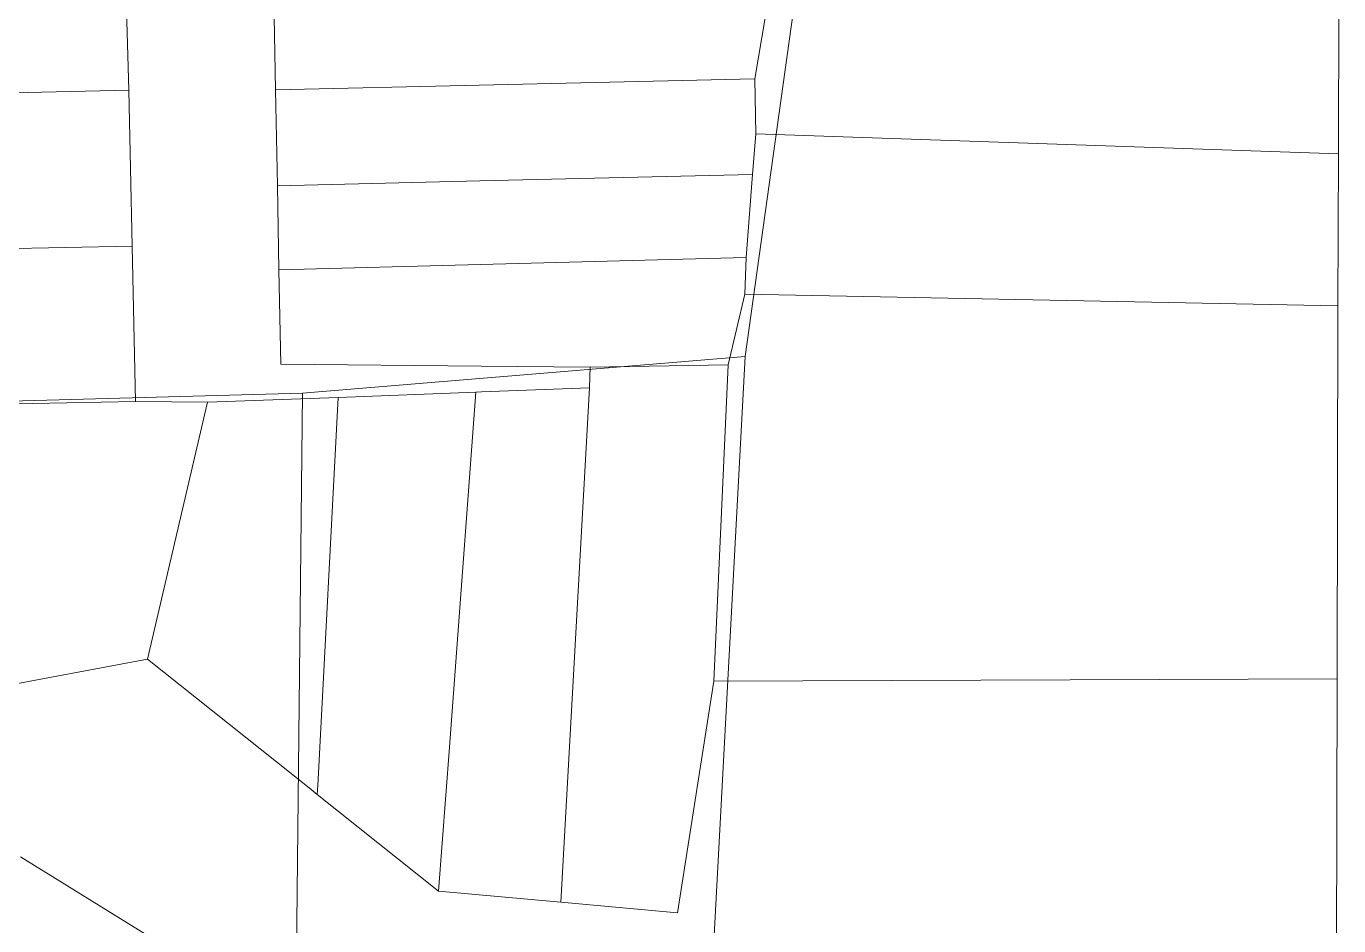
# Model space of a CAD drawing. Header units: millimetres. Extents: x 1956 to 626126, y 2654 to 1331070.
# Drawn here: x 625243.9 to 625332.7, y 1329639.2 to 1329700.1 of the extents above; entities that cross this region are included whole.
import ezdxf

# ---------------------------------------------------------------- set-up
doc = ezdxf.new("R2010")
doc.units = ezdxf.units.MM

msp = doc.modelspace()

# ---------------------------------------------------------------- linework, layer by layer
at = {"color": 1, "lineweight": 0}
for p, q in [((625248.285, 1329780.023), (625250.84, 1329695.73)), ((625292.561, 1329677.688), (625297.88, 1329715.854)), ((625260.775, 1329695.76), (625260.651, 1329702.533)), ((625293.215, 1329696.499), (625294.265, 1329702.762)), ((625332.728, 1329701.522), (625332.701, 1329691.411)), ((625260.775, 1329695.76), (625274.557, 1329696.074)), ((625274.557, 1329696.074), (625293.215, 1329696.499)), ((625293.215, 1329696.499), (625293.277, 1329692.768)), ((625250.84, 1329695.73), (625208.091, 1329694.792)), ((625250.84, 1329695.73), (625251.07, 1329685.171)), ((625260.894, 1329689.258), (625260.775, 1329695.76)), ((625293.277, 1329692.768), (625293.049, 1329690.028)), ((625293.277, 1329692.768), (625332.701, 1329691.411)), ((625332.701, 1329691.411), (625332.676, 1329681.118)), ((625274.603, 1329689.586), (625260.894, 1329689.258)), ((625293.049, 1329690.028), (625274.603, 1329689.586)), ((625293.049, 1329690.028), (625292.625, 1329684.391)), ((625260.999, 1329683.554), (625260.894, 1329689.258)), ((625208.937, 1329684.353), (625251.07, 1329685.171)), ((625251.07, 1329685.171), (625251.299, 1329674.642)), ((625274.644, 1329683.915), (625292.625, 1329684.391)), ((625292.625, 1329684.391), (625292.523, 1329681.907)), ((625260.999, 1329683.554), (625274.644, 1329683.915)), ((625261.117, 1329677.172), (625260.999, 1329683.554)), ((625292.523, 1329681.907), (625291.396, 1329677.131)), ((625292.523, 1329681.907), (625332.676, 1329681.118)), ((625332.676, 1329681.118), (625332.612, 1329655.865)), ((625274.693, 1329677.038), (625261.117, 1329677.172)), ((625262.602, 1329675.207), (625292.561, 1329677.688)), ((625282.058, 1329676.965), (625291.396, 1329677.131)), ((625292.561, 1329677.688), (625289.867, 1329627.337)), ((625290.437, 1329655.712), (625291.396, 1329677.131)), ((625282.058, 1329676.965), (625274.693, 1329677.038)), ((625282.02, 1329675.57), (625282.058, 1329676.965)), ((625274.705, 1329675.294), (625282.02, 1329675.57)), ((625282.02, 1329675.57), (625280.088, 1329640.747)), ((625209.281, 1329673.875), (625251.299, 1329674.642)), ((625214.345, 1329673.88), (625262.602, 1329675.207)), ((625251.299, 1329674.642), (625256.16, 1329674.595)), ((625256.16, 1329674.595), (625252.101, 1329657.195)), ((625252.102, 1329657.195), (625256.16, 1329674.595)), ((625256.16, 1329674.595), (625265.019, 1329674.929)), ((625262.602, 1329675.207), (625262.138, 1329633.006)), ((625263.621, 1329648.659), (625265.019, 1329674.929)), ((625265.019, 1329674.929), (625274.329, 1329675.28)), ((625272.534, 1329651.253), (625274.329, 1329675.28)), ((625274.329, 1329675.28), (625274.705, 1329675.294)), ((625252.101, 1329657.195), (625209.774, 1329649.328)), ((625263.037, 1329648.489), (625252.102, 1329657.195)), ((625332.612, 1329655.865), (625290.437, 1329655.712)), ((625332.612, 1329655.865), (625332.442, 1329588.039)), ((625287.971, 1329640.024), (625290.437, 1329655.712)), ((625271.806, 1329641.506), (625272.534, 1329651.253)), ((625263.589, 1329648.049), (625263.037, 1329648.489)), ((625263.589, 1329648.049), (625263.621, 1329648.659)), ((625271.806, 1329641.506), (625263.589, 1329648.049)), ((625252.447, 1329638.282), (625243.517, 1329643.817)), ((625280.088, 1329640.747), (625271.806, 1329641.506)), ((625287.971, 1329640.024), (625280.088, 1329640.747))]:
    msp.add_line(p, q, dxfattribs=at)

doc.saveas('drawing.dxf')
